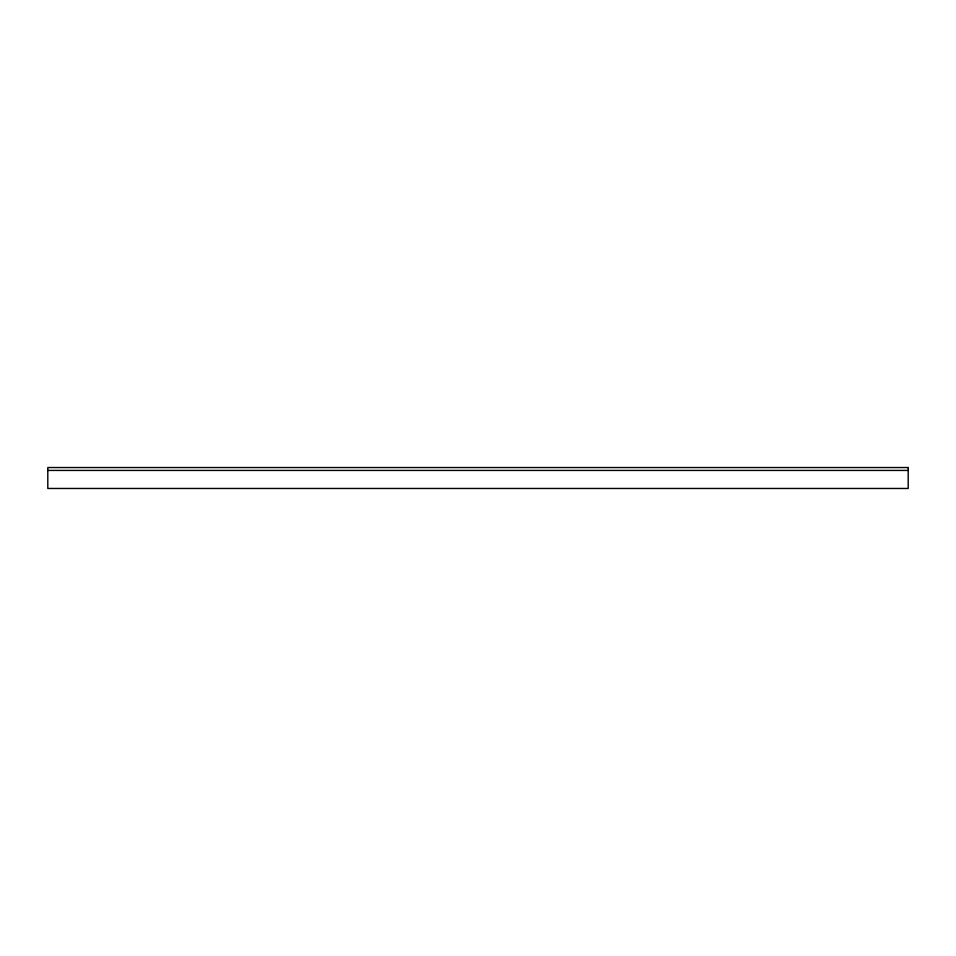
<?xml version="1.0" encoding="UTF-8"?>
<svg xmlns="http://www.w3.org/2000/svg" width="956" height="956" viewBox="0 0 956 956"><rect width="100%" height="100%" fill="white"/><g stroke="black" fill="none" stroke-linecap="round" stroke-linejoin="round"><path stroke-width="1.43" d="M47.8 470.424L908.2 470.424M908.2 467.532L47.8 467.532L47.8 488.468L908.2 488.468L908.2 467.532"/></g></svg>
